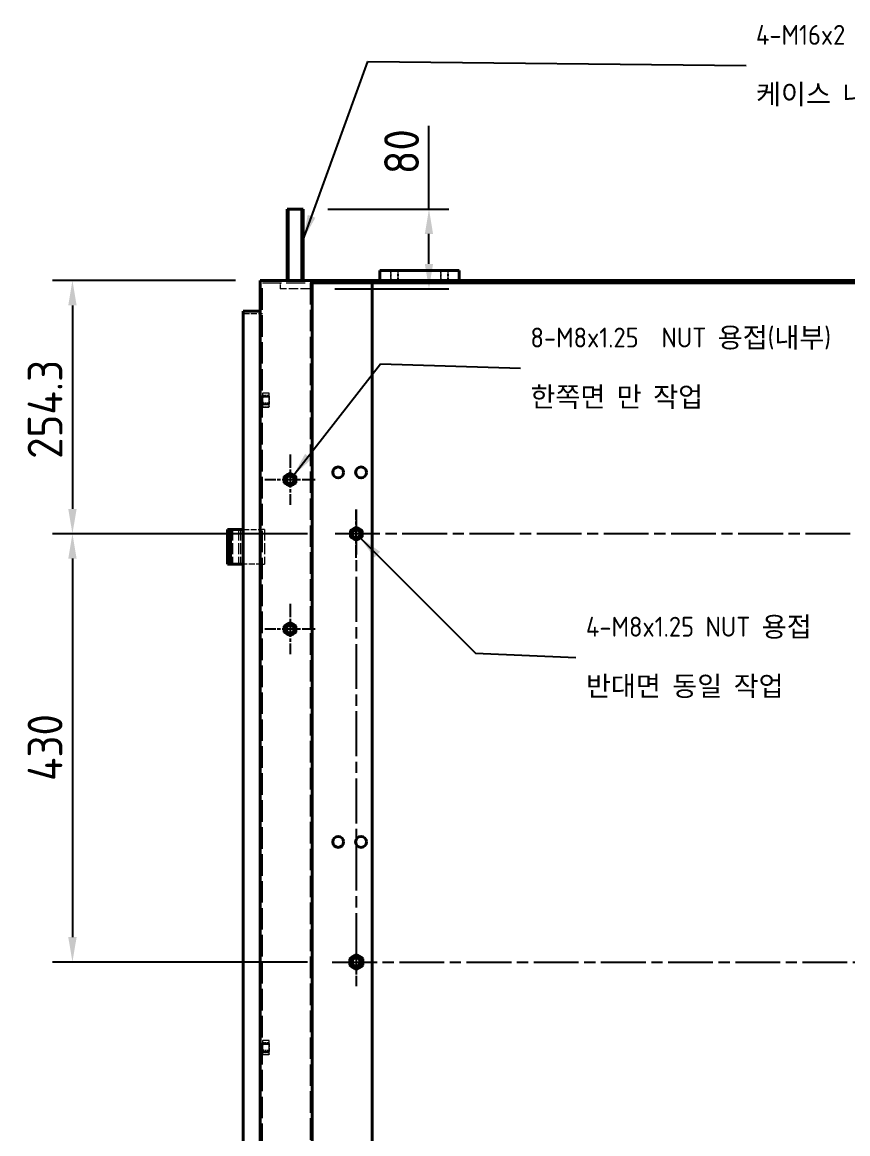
# Model space of a CAD drawing. Header units: millimetres. Extents: x 0 to 51860, y 0 to 5940.
# Drawn here: x 10737 to 11566, y 2668 to 3784 of the extents above; entities that cross this region are included whole.
import ezdxf

# ---------------------------------------------------------------- set-up
doc = ezdxf.new("R2010")
doc.units = ezdxf.units.MM
doc.header["$LTSCALE"] = 10
doc.linetypes.add('CHAIN', pattern=[0.3543, 0.2362, -0.0295, 0.0591, -0.0295])
doc.linetypes.add('DASHED', pattern=[0.2067, 0.1654, -0.0413])
for name, color, linetype, lineweight in [('가려진 것(ISO)', 2, 'DASHED', 18), ('가시적인 것(ISO)', 3, 'Continuous', 40), ('가시적인 좁은 것(ISO)', 3, 'Continuous', 35), ('기호(ISO)', 5, 'Continuous', 25), ('중심 표식(ISO)', 1, 'Continuous', 25), ('중심선(ISO)', 1, 'Continuous', 25), ('치수(ISO)', 2, 'Continuous', 25)]:
    doc.layers.add(name, color=color, linetype=linetype, lineweight=lineweight)
doc.styles.add('치수 텍스트_PSTEK_POSCO', font='isocp.shx')
doc.dimstyles.new('치수_PSTEK_POSCO', dxfattribs={"dimscale": 10, "dimtxt": 3.5, "dimasz": 2.5, "dimexe": 2, "dimexo": 2.5, "dimgap": 1, "dimtad": 1, "dimrnd": 1e-08, "dimdsep": 46, "dimtxsty": '치수 텍스트_PSTEK_POSCO', "dimcen": 0.09, "dimdle": 10, "dimclrd": 7, "dimclre": 7, "dimclrt": 2, "dimadec": 1, "dimazin": 2, "dimtfac": 1, "dimtmove": 0, "dimatfit": 3, "dimfxl": 0, "dimtolj": 1, "dimlwd": -1, "dimlwe": -1, "dimarcsym": 0})
doc.dimstyles.new('치수_PSTEK_POSCO$7', dxfattribs={"dimscale": 10, "dimtxt": 3.5, "dimasz": 2.5, "dimexe": 2, "dimexo": 2.5, "dimgap": 1, "dimtad": 1, "dimrnd": 1e-08, "dimdsep": 46, "dimtxsty": '치수 텍스트_PSTEK_POSCO', "dimcen": 0.09, "dimdle": 10, "dimclrd": 7, "dimclre": 7, "dimclrt": 2, "dimadec": 1, "dimazin": 2, "dimtfac": 1, "dimtmove": 0, "dimatfit": 3, "dimfxl": 0, "dimtolj": 1, "dimlwd": -1, "dimlwe": -1, "dimarcsym": 0})

# ---------------------------------------------------------------- blocks, each defined once
blk = doc.blocks.new('*D98')
at = {"layer": 'Defpoints', "color": 0}
for p in [(11018.8, 3596.8), (11025.8, 3516.8), (11145.3, 3516.8)]:
    blk.add_point(p, dxfattribs=at)
at = {"layer": '치수(ISO)', "color": 7}
for p, q in [((11145.3, 3596.8), (11145.3, 3680.3)), ((11043.8, 3596.8), (11165.3, 3596.8)), ((11145.3, 3541.8), (11145.3, 3571.8)), ((11050.8, 3516.8), (11165.3, 3516.8))]:
    blk.add_line(p, q, dxfattribs=at)
for points in [[(11141.1, 3571.8), (11149.4, 3571.8), (11145.3, 3596.8)], [(11141.1, 3541.8), (11149.4, 3541.8), (11145.3, 3516.8)]]:
    blk.add_solid(points, dxfattribs=at)
at = {"layer": '치수(ISO)', "color": 2, "insert": (11117.8, 3631.8), "char_height": 35, "attachment_point": 4, "rotation": 90, "style": '치수 텍스트_PSTEK_POSCO'}
blk.add_mtext('\\A1;80', dxfattribs=at)
blk = doc.blocks.new('*D105')
at = {"layer": 'Defpoints', "color": 0}
for p in [(11048.1, 3270.8), (10787.1, 2840.8), (11048.1, 2840.8)]:
    blk.add_point(p, dxfattribs=at)
at = {"layer": '치수(ISO)', "color": 7}
for p, q in [((11023.1, 3270.8), (10767.1, 3270.8)), ((10787.1, 3245.8), (10787.1, 2865.8)), ((11023.1, 2840.8), (10767.1, 2840.8))]:
    blk.add_line(p, q, dxfattribs=at)
for points in [[(10782.9, 3245.8), (10791.3, 3245.8), (10787.1, 3270.8)], [(10782.9, 2865.8), (10791.3, 2865.8), (10787.1, 2840.8)]]:
    blk.add_solid(points, dxfattribs=at)
at = {"layer": '치수(ISO)', "color": 2, "insert": (10759.6, 3022.5), "char_height": 35, "attachment_point": 4, "rotation": 90, "style": '치수 텍스트_PSTEK_POSCO'}
blk.add_mtext('\\A1;430', dxfattribs=at)
blk = doc.blocks.new('*D106')
at = {"layer": 'Defpoints', "color": 0}
for p in [(10975.8, 3525.1), (10787.1, 3270.8), (11048.1, 3270.8)]:
    blk.add_point(p, dxfattribs=at)
at = {"layer": '치수(ISO)', "color": 7}
for p, q in [((10950.8, 3525.1), (10767.1, 3525.1)), ((10787.1, 3500.1), (10787.1, 3295.8)), ((11023.1, 3270.8), (10767.1, 3270.8))]:
    blk.add_line(p, q, dxfattribs=at)
for points in [[(10782.9, 3500.1), (10791.3, 3500.1), (10787.1, 3525.1)], [(10782.9, 3295.8), (10791.3, 3295.8), (10787.1, 3270.8)]]:
    blk.add_solid(points, dxfattribs=at)
at = {"layer": '치수(ISO)', "color": 2, "insert": (10759.6, 3346), "char_height": 35, "attachment_point": 4, "rotation": 90, "style": '치수 텍스트_PSTEK_POSCO'}
blk.add_mtext('\\A1;254.3', dxfattribs=at)

msp = doc.modelspace()

# ---------------------------------------------------------------- linework, layer by layer
at = {"layer": '가려진 것(ISO)', "ltscale": 1.904597}
for p, q in [((11106.782, 3535.113), (11106.782, 3525.113)), ((11107.4585, 3525.113), (11107.4585, 3535.113)), ((11114.1055, 3525.113), (11114.1055, 3535.113)), ((11114.782, 3525.113), (11114.782, 3535.113)), ((11156.782, 3535.113), (11156.782, 3525.113)), ((11157.4585, 3525.113), (11157.4585, 3535.113)), ((11164.1055, 3525.113), (11164.1055, 3535.113)), ((11164.782, 3525.113), (11164.782, 3535.113))]:
    msp.add_line(p, q, dxfattribs=at)
at = {"layer": '가려진 것(ISO)', "ltscale": 11.538462}
msp.add_line((10978.082, 3522.813), (11025.782, 3522.813), dxfattribs=at)
at = {"layer": '가려진 것(ISO)', "ltscale": 13.091783}
for p, q in [((10978.082, 2007.413), (10978.082, 3522.813)), ((11025.782, 3522.813), (11025.782, 2007.413))]:
    msp.add_line(p, q, dxfattribs=at)
at = {"layer": '가려진 것(ISO)', "ltscale": 1.142718}
msp.add_line((10995.782, 3522.813), (10995.782, 3516.813), dxfattribs=at)
at = {"layer": '가려진 것(ISO)', "ltscale": 5.71399}
msp.add_line((11025.782, 3516.813), (10995.782, 3516.813), dxfattribs=at)
at = {"layer": '가려진 것(ISO)', "ltscale": 0.43798}
for p, q in [((11028.082, 3522.813), (11025.782, 3522.813)), ((11060.782, 3525.113), (11060.782, 3522.813)), ((10975.782, 3409.363), (10978.082, 3409.363)), ((10975.782, 3400.863), (10978.082, 3400.863)), ((10975.782, 2759.363), (10978.082, 2759.363)), ((10975.782, 2750.863), (10978.082, 2750.863))]:
    msp.add_line(p, q, dxfattribs=at)
at = {"layer": '가려진 것(ISO)', "ltscale": 3.675964}
msp.add_line((10958.782, 3492.113), (10978.082, 3492.113), dxfattribs=at)
at = {"layer": '가려진 것(ISO)', "ltscale": 0.151714}
for p, q in [((10978.082, 3411.613), (10978.4805, 3412.3033)), ((10984.882, 3411.613), (10984.4834, 3412.3033)), ((10978.082, 3398.613), (10978.4805, 3397.9227)), ((10984.882, 3398.613), (10984.4834, 3397.9227)), ((10978.082, 2761.613), (10978.4805, 2762.3033)), ((10984.882, 2761.613), (10984.4834, 2762.3033)), ((10978.082, 2748.613), (10978.4805, 2747.9227)), ((10984.882, 2748.613), (10984.4834, 2747.9227))]:
    msp.add_line(p, q, dxfattribs=at)
at = {"layer": '가려진 것(ISO)', "ltscale": 1.295094}
for p, q in [((10984.882, 3409.7895), (10978.082, 3409.7895)), ((10978.082, 3400.4365), (10984.882, 3400.4365)), ((10984.882, 2759.7895), (10978.082, 2759.7895)), ((10978.082, 2750.4365), (10984.882, 2750.4365))]:
    msp.add_line(p, q, dxfattribs=at)
at = {"layer": '가려진 것(ISO)', "ltscale": 0.053773}
for p, q in [((10978.282, 3409.113), (10978.082, 3409.313)), ((10984.682, 3409.113), (10984.882, 3409.313)), ((10978.282, 3401.113), (10978.082, 3400.913)), ((10984.682, 3401.113), (10984.882, 3400.913)), ((10978.282, 2759.113), (10978.082, 2759.313)), ((10984.682, 2759.113), (10984.882, 2759.313)), ((10978.282, 2751.113), (10978.082, 2750.913)), ((10984.682, 2751.113), (10984.882, 2750.913))]:
    msp.add_line(p, q, dxfattribs=at)
at = {"layer": '가려진 것(ISO)', "ltscale": 2.393412}
for p, q in [((10978.282, 3401.113), (10978.282, 3409.113)), ((10984.682, 3409.113), (10984.682, 3401.113)), ((10978.282, 2751.113), (10978.282, 2759.113)), ((10984.682, 2759.113), (10984.682, 2751.113))]:
    msp.add_line(p, q, dxfattribs=at)
at = {"layer": '가려진 것(ISO)', "ltscale": 1.218906}
for p, q in [((10978.282, 3409.113), (10984.682, 3409.113)), ((10978.282, 3401.113), (10984.682, 3401.113)), ((10978.282, 2759.113), (10984.682, 2759.113)), ((10978.282, 2751.113), (10984.682, 2751.113))]:
    msp.add_line(p, q, dxfattribs=at)
at = {"layer": '가려진 것(ISO)', "ltscale": 0.111978}
for p, q in [((10978.4805, 3412.2792), (10978.4805, 3412.3033)), ((10984.4834, 3412.3033), (10984.4834, 3412.2792)), ((10978.4805, 3397.9227), (10978.4805, 3397.9468)), ((10984.4834, 3397.9468), (10984.4834, 3397.9227)), ((10978.4805, 2762.2792), (10978.4805, 2762.3033)), ((10984.4834, 2762.3033), (10984.4834, 2762.2792)), ((10978.4805, 2747.9227), (10978.4805, 2747.9468)), ((10984.4834, 2747.9468), (10984.4834, 2747.9227))]:
    msp.add_line(p, q, dxfattribs=at)
at = {"layer": '가려진 것(ISO)', "ltscale": 1.14328}
for p, q in [((10978.4805, 3412.3033), (10984.4834, 3412.3033)), ((10978.4805, 3412.2792), (10984.4834, 3412.2792)), ((10984.4834, 3409.2051), (10978.4805, 3409.2051)), ((10978.4805, 3408.1871), (10984.4834, 3408.1871)), ((10984.4834, 3402.0389), (10978.4805, 3402.0389)), ((10978.4805, 3401.0209), (10984.4834, 3401.0209)), ((10984.4834, 3397.9468), (10978.4805, 3397.9468)), ((10978.4805, 3397.9227), (10984.4834, 3397.9227)), ((10978.4805, 2762.3033), (10984.4834, 2762.3033)), ((10978.4805, 2762.2792), (10984.4834, 2762.2792)), ((10984.4834, 2759.2051), (10978.4805, 2759.2051)), ((10978.4805, 2758.1871), (10984.4834, 2758.1871)), ((10984.4834, 2752.0389), (10978.4805, 2752.0389)), ((10978.4805, 2751.0209), (10984.4834, 2751.0209)), ((10984.4834, 2747.9468), (10978.4805, 2747.9468)), ((10978.4805, 2747.9227), (10984.4834, 2747.9227))]:
    msp.add_line(p, q, dxfattribs=at)
at = {"layer": '가려진 것(ISO)', "ltscale": 0.224057}
for p, q in [((10978.4805, 3408.1871), (10978.4805, 3409.2051)), ((10984.4834, 3409.2051), (10984.4834, 3408.1871)), ((10978.4805, 3401.0209), (10978.4805, 3402.0389)), ((10984.4834, 3402.0389), (10984.4834, 3401.0209)), ((10978.4805, 2758.1871), (10978.4805, 2759.2051)), ((10984.4834, 2759.2051), (10984.4834, 2758.1871)), ((10978.4805, 2751.0209), (10978.4805, 2752.0389)), ((10984.4834, 2752.0389), (10984.4834, 2751.0209))]:
    msp.add_line(p, q, dxfattribs=at)
at = {"layer": '가려진 것(ISO)', "ltscale": 0.648143}
for p, q in [((10984.882, 3410.7422), (10984.882, 3411.613)), ((10984.882, 3398.613), (10984.882, 3399.4838)), ((10984.882, 2760.7422), (10984.882, 2761.613)), ((10984.882, 2748.613), (10984.882, 2749.4838))]:
    msp.add_line(p, q, dxfattribs=at)
at = {"layer": '가려진 것(ISO)', "ltscale": 1.296386}
for p, q in [((10984.882, 3405.113), (10984.882, 3410.7422)), ((10984.882, 3399.4838), (10984.882, 3405.113)), ((10984.882, 2755.113), (10984.882, 2760.7422)), ((10984.882, 2749.4838), (10984.882, 2755.113))]:
    msp.add_line(p, q, dxfattribs=at)
at = {"layer": '가려진 것(ISO)', "ltscale": 6.666338}
for p, q in [((10944.782, 3275.113), (10944.782, 3240.113)), ((10946.782, 3275.113), (10946.782, 3240.113)), ((10947.782, 3275.113), (10947.782, 3240.113)), ((10953.782, 3275.113), (10953.782, 3240.113)), ((10955.782, 3275.113), (10955.782, 3240.113)), ((10980.082, 3275.113), (10980.082, 3240.113))]:
    msp.add_line(p, q, dxfattribs=at)
at = {"layer": '가려진 것(ISO)', "ltscale": 3.58073}
for p, q in [((10958.782, 3275.113), (10977.582, 3275.113)), ((10977.582, 3240.113), (10958.782, 3240.113))]:
    msp.add_line(p, q, dxfattribs=at)
at = {"layer": '가려진 것(ISO)', "ltscale": 0.747873}
for p, q in [((10980.082, 3275.113), (10977.582, 3275.113)), ((10977.582, 3240.113), (10980.082, 3240.113))]:
    msp.add_line(p, q, dxfattribs=at)
at = {"layer": '가려진 것(ISO)', "ltscale": 5.983681}
msp.add_circle((11072.282, 2840.813), 5, dxfattribs=at)
at = {"layer": '가려진 것(ISO)', "ltscale": 1.296386}
for centre, start, end in [((11005.782, 3325.113), 120, 180), ((11005.782, 3325.113), 60, 120), ((11005.782, 3325.113), 0, 60), ((11005.782, 3325.113), 180, 240), ((11005.782, 3325.113), 240, 300), ((11005.782, 3325.113), 300, 0), ((11072.282, 3270.813), 120, 180), ((11072.282, 3270.813), 180, 240), ((11072.282, 3270.813), 60, 120), ((11072.282, 3270.813), 0, 60), ((11072.282, 3270.813), 300, 0), ((11072.282, 3270.813), 240, 300), ((11005.782, 3175.113), 60, 120), ((11005.782, 3175.113), 120, 180), ((11005.782, 3175.113), 180, 240), ((11005.782, 3175.113), 0, 60), ((11005.782, 3175.113), 300, 0), ((11005.782, 3175.113), 240, 300)]:
    msp.add_arc(centre, 6.5, start, end, dxfattribs=at)
at = {"layer": '가려진 것(ISO)', "ltscale": 0.224057}
for centre, start, end in [((11005.782, 3325.113), 145.3110652, 154.6889348), ((11005.782, 3325.113), 85.3110652, 94.6889348), ((11005.782, 3325.113), 25.3110652, 34.6889348), ((11005.782, 3325.113), 205.3110652, 214.6889348), ((11005.782, 3325.113), 265.3110652, 274.6889348), ((11005.782, 3325.113), 325.3110652, 334.6889348), ((11072.282, 3270.813), 145.3110652, 154.6889348), ((11072.282, 3270.813), 85.3110652, 94.6889348), ((11072.282, 3270.813), 25.3110652, 34.6889348), ((11072.282, 3270.813), 205.3110652, 214.6889348), ((11072.282, 3270.813), 265.3110652, 274.6889348), ((11072.282, 3270.813), 325.3110652, 334.6889348), ((11005.782, 3175.113), 85.3110652, 94.6889348), ((11005.782, 3175.113), 145.3110652, 154.6889348), ((11005.782, 3175.113), 205.3110652, 214.6889348), ((11005.782, 3175.113), 25.3110652, 34.6889348), ((11005.782, 3175.113), 325.3110652, 334.6889348), ((11005.782, 3175.113), 265.3110652, 274.6889348)]:
    msp.add_arc(centre, 7.1903, start, end, dxfattribs=at)
at = {"layer": '가려진 것(ISO)', "ltscale": 1.088134}
msp.add_arc((11072.282, 2840.813), 4.6765, 280, 350, dxfattribs=at)
at = {"layer": '가려진 것(ISO)', "ltscale": 0.591794}
for points, weights in [([(10978.4805, 3412.2792), (10978.082, 3411.4719), (10978.082, 3410.7422)], [1.01056542855, 1.03161221876, 1]), ([(10978.082, 3410.7422), (10978.082, 3410.0124), (10978.4805, 3409.2051)], [1, 1.03161221876, 1.01056542855]), ([(10978.4805, 3408.1871), (10978.082, 3406.5725), (10978.082, 3405.113)], [1.01056542855, 1.03161221876, 1]), ([(10978.082, 3405.113), (10978.082, 3403.6535), (10978.4805, 3402.0389)], [1, 1.03161221876, 1.01056542855]), ([(10984.882, 3410.7422), (10984.882, 3411.4719), (10984.4834, 3412.2792)], [1, 1.03161221876, 1.01056542855]), ([(10984.4834, 3409.2051), (10984.882, 3410.0124), (10984.882, 3410.7422)], [1.01056542855, 1.03161221876, 1]), ([(10984.882, 3405.113), (10984.882, 3406.5725), (10984.4834, 3408.1871)], [1, 1.03161221876, 1.01056542855]), ([(10984.4834, 3402.0389), (10984.882, 3403.6535), (10984.882, 3405.113)], [1.01056542855, 1.03161221876, 1]), ([(10978.4805, 3401.0209), (10978.082, 3400.2136), (10978.082, 3399.4838)], [1.01056542855, 1.03161221876, 1]), ([(10978.082, 3399.4838), (10978.082, 3398.7541), (10978.4805, 3397.9468)], [1, 1.03161221876, 1.01056542855]), ([(10984.882, 3399.4838), (10984.882, 3400.2136), (10984.4834, 3401.0209)], [1, 1.03161221876, 1.01056542855]), ([(10984.4834, 3397.9468), (10984.882, 3398.7541), (10984.882, 3399.4838)], [1.01056542855, 1.03161221876, 1]), ([(10999.282, 3325.113), (10999.282, 3326.5725), (10999.282, 3328.1871)], [1, 1.03161221876, 1.01056542855]), ([(10999.8697, 3329.2051), (11001.268, 3330.0124), (11002.532, 3330.7422)], [1.01056542855, 1.03161221876, 1]), ([(11002.532, 3330.7422), (11003.796, 3331.4719), (11005.1942, 3332.2792)], [1, 1.03161221876, 1.01056542855]), ([(11006.3697, 3332.2792), (11007.768, 3331.4719), (11009.032, 3330.7422)], [1.01056542855, 1.03161221876, 1]), ([(11009.032, 3330.7422), (11010.296, 3330.0124), (11011.6942, 3329.2051)], [1, 1.03161221876, 1.01056542855]), ([(11012.282, 3328.1871), (11012.282, 3326.5725), (11012.282, 3325.113)], [1.01056542855, 1.03161221876, 1]), ([(10999.282, 3322.0389), (10999.282, 3323.6535), (10999.282, 3325.113)], [1.01056542855, 1.03161221876, 1]), ([(11002.532, 3319.4838), (11001.268, 3320.2136), (10999.8697, 3321.0209)], [1, 1.03161221876, 1.01056542855]), ([(11005.1942, 3317.9468), (11003.796, 3318.7541), (11002.532, 3319.4838)], [1.01056542855, 1.03161221876, 1]), ([(11009.032, 3319.4838), (11007.768, 3318.7541), (11006.3697, 3317.9468)], [1, 1.03161221876, 1.01056542855]), ([(11011.6942, 3321.0209), (11010.296, 3320.2136), (11009.032, 3319.4838)], [1.01056542855, 1.03161221876, 1]), ([(11012.282, 3325.113), (11012.282, 3323.6535), (11012.282, 3322.0389)], [1, 1.03161221876, 1.01056542855]), ([(11065.782, 3270.813), (11065.782, 3272.2725), (11065.782, 3273.8871)], [1, 1.03161221876, 1.01056542855]), ([(11065.782, 3267.7389), (11065.782, 3269.3535), (11065.782, 3270.813)], [1.01056542855, 1.03161221876, 1]), ([(11066.3697, 3274.9051), (11067.768, 3275.7124), (11069.032, 3276.4422)], [1.01056542855, 1.03161221876, 1]), ([(11069.032, 3276.4422), (11070.296, 3277.1719), (11071.6942, 3277.9792)], [1, 1.03161221876, 1.01056542855]), ([(11072.8697, 3277.9792), (11074.268, 3277.1719), (11075.532, 3276.4422)], [1.01056542855, 1.03161221876, 1]), ([(11075.532, 3276.4422), (11076.796, 3275.7124), (11078.1942, 3274.9051)], [1, 1.03161221876, 1.01056542855]), ([(11078.782, 3273.8871), (11078.782, 3272.2725), (11078.782, 3270.813)], [1.01056542855, 1.03161221876, 1]), ([(11078.782, 3270.813), (11078.782, 3269.3535), (11078.782, 3267.7389)], [1, 1.03161221876, 1.01056542855]), ([(11069.032, 3265.1838), (11067.768, 3265.9136), (11066.3697, 3266.7209)], [1, 1.03161221876, 1.01056542855]), ([(11071.6942, 3263.6468), (11070.296, 3264.4541), (11069.032, 3265.1838)], [1.01056542855, 1.03161221876, 1]), ([(11075.532, 3265.1838), (11074.268, 3264.4541), (11072.8697, 3263.6468)], [1, 1.03161221876, 1.01056542855]), ([(11078.1942, 3266.7209), (11076.796, 3265.9136), (11075.532, 3265.1838)], [1.01056542855, 1.03161221876, 1]), ([(11002.532, 3180.7422), (11003.796, 3181.4719), (11005.1942, 3182.2792)], [1, 1.03161221876, 1.01056542855]), ([(11006.3697, 3182.2792), (11007.768, 3181.4719), (11009.032, 3180.7422)], [1.01056542855, 1.03161221876, 1]), ([(10999.282, 3175.113), (10999.282, 3176.5725), (10999.282, 3178.1871)], [1, 1.03161221876, 1.01056542855]), ([(10999.282, 3172.0389), (10999.282, 3173.6535), (10999.282, 3175.113)], [1.01056542855, 1.03161221876, 1]), ([(10999.8697, 3179.2051), (11001.268, 3180.0124), (11002.532, 3180.7422)], [1.01056542855, 1.03161221876, 1]), ([(11002.532, 3169.4838), (11001.268, 3170.2136), (10999.8697, 3171.0209)], [1, 1.03161221876, 1.01056542855]), ([(11009.032, 3180.7422), (11010.296, 3180.0124), (11011.6942, 3179.2051)], [1, 1.03161221876, 1.01056542855]), ([(11011.6942, 3171.0209), (11010.296, 3170.2136), (11009.032, 3169.4838)], [1.01056542855, 1.03161221876, 1]), ([(11012.282, 3178.1871), (11012.282, 3176.5725), (11012.282, 3175.113)], [1.01056542855, 1.03161221876, 1]), ([(11012.282, 3175.113), (11012.282, 3173.6535), (11012.282, 3172.0389)], [1, 1.03161221876, 1.01056542855]), ([(11005.1942, 3167.9468), (11003.796, 3168.7541), (11002.532, 3169.4838)], [1.01056542855, 1.03161221876, 1]), ([(11009.032, 3169.4838), (11007.768, 3168.7541), (11006.3697, 3167.9468)], [1, 1.03161221876, 1.01056542855]), ([(10978.4805, 2762.2792), (10978.082, 2761.4719), (10978.082, 2760.7422)], [1.01056542855, 1.03161221876, 1]), ([(10978.082, 2760.7422), (10978.082, 2760.0124), (10978.4805, 2759.2051)], [1, 1.03161221876, 1.01056542855]), ([(10978.4805, 2758.1871), (10978.082, 2756.5725), (10978.082, 2755.113)], [1.01056542855, 1.03161221876, 1]), ([(10984.882, 2760.7422), (10984.882, 2761.4719), (10984.4834, 2762.2792)], [1, 1.03161221876, 1.01056542855]), ([(10984.4834, 2759.2051), (10984.882, 2760.0124), (10984.882, 2760.7422)], [1.01056542855, 1.03161221876, 1]), ([(10984.882, 2755.113), (10984.882, 2756.5725), (10984.4834, 2758.1871)], [1, 1.03161221876, 1.01056542855]), ([(10978.082, 2755.113), (10978.082, 2753.6535), (10978.4805, 2752.0389)], [1, 1.03161221876, 1.01056542855]), ([(10978.4805, 2751.0209), (10978.082, 2750.2136), (10978.082, 2749.4838)], [1.01056542855, 1.03161221876, 1]), ([(10978.082, 2749.4838), (10978.082, 2748.7541), (10978.4805, 2747.9468)], [1, 1.03161221876, 1.01056542855]), ([(10984.4834, 2752.0389), (10984.882, 2753.6535), (10984.882, 2755.113)], [1.01056542855, 1.03161221876, 1]), ([(10984.882, 2749.4838), (10984.882, 2750.2136), (10984.4834, 2751.0209)], [1, 1.03161221876, 1.01056542855]), ([(10984.4834, 2747.9468), (10984.882, 2748.7541), (10984.882, 2749.4838)], [1.01056542855, 1.03161221876, 1])]:
    msp.add_rational_spline(points, weights, degree=2, dxfattribs=at)
at = {"layer": '가시적인 것(ISO)'}
for p, q in [((11018.782, 3596.813), (11002.782, 3596.813)), ((11002.782, 3525.113), (11002.782, 3596.813)), ((11018.782, 3525.113), (11018.782, 3596.813)), ((11095.782, 3525.113), (11095.782, 3535.113)), ((11095.782, 3535.113), (11175.782, 3535.113)), ((11175.782, 3525.113), (11175.782, 3535.113)), ((10975.782, 3525.113), (11775.782, 3525.113)), ((10975.782, 1975.113), (10975.782, 3525.113)), ((11028.082, 3522.813), (11723.482, 3522.813)), ((11028.082, 2007.413), (11028.082, 3522.813)), ((11088.082, 2007.413), (11088.082, 3522.813)), ((10958.782, 3494.413), (10958.782, 2007.413)), ((10975.782, 3494.413), (10958.782, 3494.413)), ((10942.782, 3275.113), (10945.782, 3275.113)), ((10942.782, 3275.113), (10942.782, 3240.113)), ((10945.782, 3240.113), (10945.782, 3275.113)), ((10948.282, 3275.113), (10945.782, 3275.113)), ((10948.282, 3275.113), (10958.782, 3275.113)), ((10945.782, 3240.113), (10942.782, 3240.113)), ((10945.782, 3240.113), (10948.282, 3240.113)), ((10958.782, 3240.113), (10948.282, 3240.113))]:
    msp.add_line(p, q, dxfattribs=at)
for centre, radius in [((11054.082, 3332.413), 5.5), ((11077.082, 3332.413), 5.5), ((11005.782, 3325.113), 5.25), ((11005.782, 3325.113), 4.2), ((11005.782, 3325.113), 4), ((11072.282, 3270.813), 5), ((11072.282, 3270.813), 4.2), ((11072.282, 3270.813), 4), ((11005.782, 3175.113), 5.25), ((11005.782, 3175.113), 4.2), ((11005.782, 3175.113), 4), ((11054.082, 2961.413), 5.5), ((11077.082, 2961.413), 5.5), ((11072.282, 2840.813), 4.2), ((11072.282, 2840.813), 4)]:
    msp.add_circle(centre, radius, dxfattribs=at)
for radius, start, end in [(6.5, 120, 180), (6.5, 60, 120), (7.1903, 85.3110652, 94.6889348), (6.5, 0, 60), (7.1903, 145.3110652, 154.6889348), (6.5, 180, 240), (7.1903, 205.3110652, 214.6889348), (6.5, 240, 300), (6.5, 300, 0), (7.1903, 25.3110652, 34.6889348), (7.1903, 325.3110652, 334.6889348), (7.1903, 265.3110652, 274.6889348)]:
    msp.add_arc((11072.282, 2840.813), radius, start, end, dxfattribs=at)
for points, weights in [([(11066.3697, 2844.9051), (11067.768, 2845.7124), (11069.032, 2846.4422)], [1.01056542855, 1.03161221876, 1]), ([(11069.032, 2846.4422), (11070.296, 2847.1719), (11071.6942, 2847.9792)], [1, 1.03161221876, 1.01056542855]), ([(11072.8697, 2847.9792), (11074.268, 2847.1719), (11075.532, 2846.4422)], [1.01056542855, 1.03161221876, 1]), ([(11075.532, 2846.4422), (11076.796, 2845.7124), (11078.1942, 2844.9051)], [1, 1.03161221876, 1.01056542855]), ([(11065.782, 2840.813), (11065.782, 2842.2725), (11065.782, 2843.8871)], [1, 1.03161221876, 1.01056542855]), ([(11065.782, 2837.7389), (11065.782, 2839.3535), (11065.782, 2840.813)], [1.01056542855, 1.03161221876, 1]), ([(11069.032, 2835.1838), (11067.768, 2835.9136), (11066.3697, 2836.7209)], [1, 1.03161221876, 1.01056542855]), ([(11071.6942, 2833.6468), (11070.296, 2834.4541), (11069.032, 2835.1838)], [1.01056542855, 1.03161221876, 1]), ([(11075.532, 2835.1838), (11074.268, 2834.4541), (11072.8697, 2833.6468)], [1, 1.03161221876, 1.01056542855]), ([(11078.1942, 2836.7209), (11076.796, 2835.9136), (11075.532, 2835.1838)], [1.01056542855, 1.03161221876, 1]), ([(11078.782, 2843.8871), (11078.782, 2842.2725), (11078.782, 2840.813)], [1.01056542855, 1.03161221876, 1]), ([(11078.782, 2840.813), (11078.782, 2839.3535), (11078.782, 2837.7389)], [1, 1.03161221876, 1.01056542855])]:
    msp.add_rational_spline(points, weights, degree=2, dxfattribs=at)
at = {"layer": '가시적인 좁은 것(ISO)'}
for p, q in [((11003.9875, 3596.813), (11003.9875, 3525.113)), ((11017.5765, 3525.113), (11017.5765, 3596.813))]:
    msp.add_line(p, q, dxfattribs=at)
for centre, start, end in [((11005.782, 3325.113), 350, 260), ((11072.282, 3270.813), 280, 190), ((11005.782, 3175.113), 350, 260), ((11072.282, 2840.813), 350, 260)]:
    msp.add_arc(centre, 4.6765, start, end, dxfattribs=at)
at = {"layer": '중심 표식(ISO)', "linetype": 'CHAIN', "ltscale": 5.611497}
for p, q in [((11005.782, 3350.363), (11005.782, 3299.863)), ((11031.032, 3325.113), (10980.532, 3325.113)), ((11005.782, 3200.363), (11005.782, 3149.863)), ((11031.032, 3175.113), (10980.532, 3175.113))]:
    msp.add_line(p, q, dxfattribs=at)
at = {"layer": '중심 표식(ISO)', "linetype": 'CHAIN', "ltscale": 5.378144}
for p, q in [((11072.282, 3246.613), (11072.282, 3295.013)), ((11072.282, 2865.013), (11072.282, 2816.613))]:
    msp.add_line(p, q, dxfattribs=at)
at = {"layer": '중심선(ISO)', "linetype": 'CHAIN', "ltscale": 19.051651}
for p, q in [((11072.282, 3295.013), (11072.282, 2816.613)), ((11703.482, 3270.813), (11048.082, 3270.813)), ((11048.082, 2840.813), (11703.482, 2840.813))]:
    msp.add_line(p, q, dxfattribs=at)

# ---------------------------------------------------------------- texts
at = {"layer": '기호(ISO)', "color": 2, "char_height": 20, "attachment_point": 4, "line_spacing_factor": 1.78626, "style": '치수 텍스트_PSTEK_POSCO'}
for s, insert, width in [('{4-M16x2 볼트 용접 (길이 80mm 참조) \\P케이스 내외부 모두 용접 필요(아이너트 채결용)}', (11473.7991, 3740.9015), 655.260107), ('{8-M8x1.25  NUT 용접(내부)\\P한쪽면 만 작업 }', (11247.2337, 3436.9924), 355.967819), ('{4-M8x1.25 NUT 용접 \\P반대면 동일 작업 }', (11302.9697, 3146.6251), 277.888438)]:
    msp.add_mtext(s, dxfattribs=dict(at, insert=insert, width=width))

# ---------------------------------------------------------------- dimensions: what is measured, and where the dimension line sits
at = {"layer": '치수(ISO)', "color": 7}
for base, p1, p2, angle, override, picture, middle in [((11145.2561, 3516.813), (11018.782, 3596.813), (11025.782, 3516.813), 90, {"dimdec": 2, "dimtp": 0, "dimtm": 0, "dimtdec": 2, "dimtofl": 0, "dimatfit": 2}, '*D98', (11145.2561, 3651.0768)), ((10787.1105, 3270.813), (10975.782, 3525.113), (11048.082, 3270.813), 270, {"dimdec": 2, "dimtp": 0, "dimtm": 0, "dimtdec": 2, "dimtofl": 0, "dimatfit": 1}, '*D106', (10787.1105, 3397.963)), ((10787.1105, 2840.813), (11048.082, 3270.813), (11048.082, 2840.813), 90, {"dimdec": 2, "dimtp": 0, "dimtm": 0, "dimtdec": 2, "dimtofl": 0, "dimatfit": 1}, '*D105', (10787.1105, 3055.813))]:
    dim = msp.add_linear_dim(base=base, p1=p1, p2=p2, angle=angle, dimstyle='치수_PSTEK_POSCO', override=override, dxfattribs=at)
    dim.commit()
    dim.dimension.update_dxf_attribs({"geometry": picture, "text_midpoint": middle, "dimtype": 160})

# ---------------------------------------------------------------- leaders
at = {"layer": '기호(ISO)', "color": 7, "annotation_type": 0, "has_hookline": 1, "hookline_direction": 0}
for points, text_width in [([(11018.782, 3566.053), (11083.8944, 3744.938), (11463.7991, 3740.9015)], 574.084), ([(11008.6604, 3328.7987), (11096.5901, 3441.3865), (11237.2337, 3436.9924)], 309.0734), ([(11075.5887, 3267.5062), (11192.0877, 3151.0073), (11292.9697, 3146.6251)], 230.4807)]:
    msp.add_leader(points, dimstyle='치수_PSTEK_POSCO$7', override={"dimtad": 0}, dxfattribs=dict(at, text_width=text_width))

doc.saveas('drawing.dxf')
